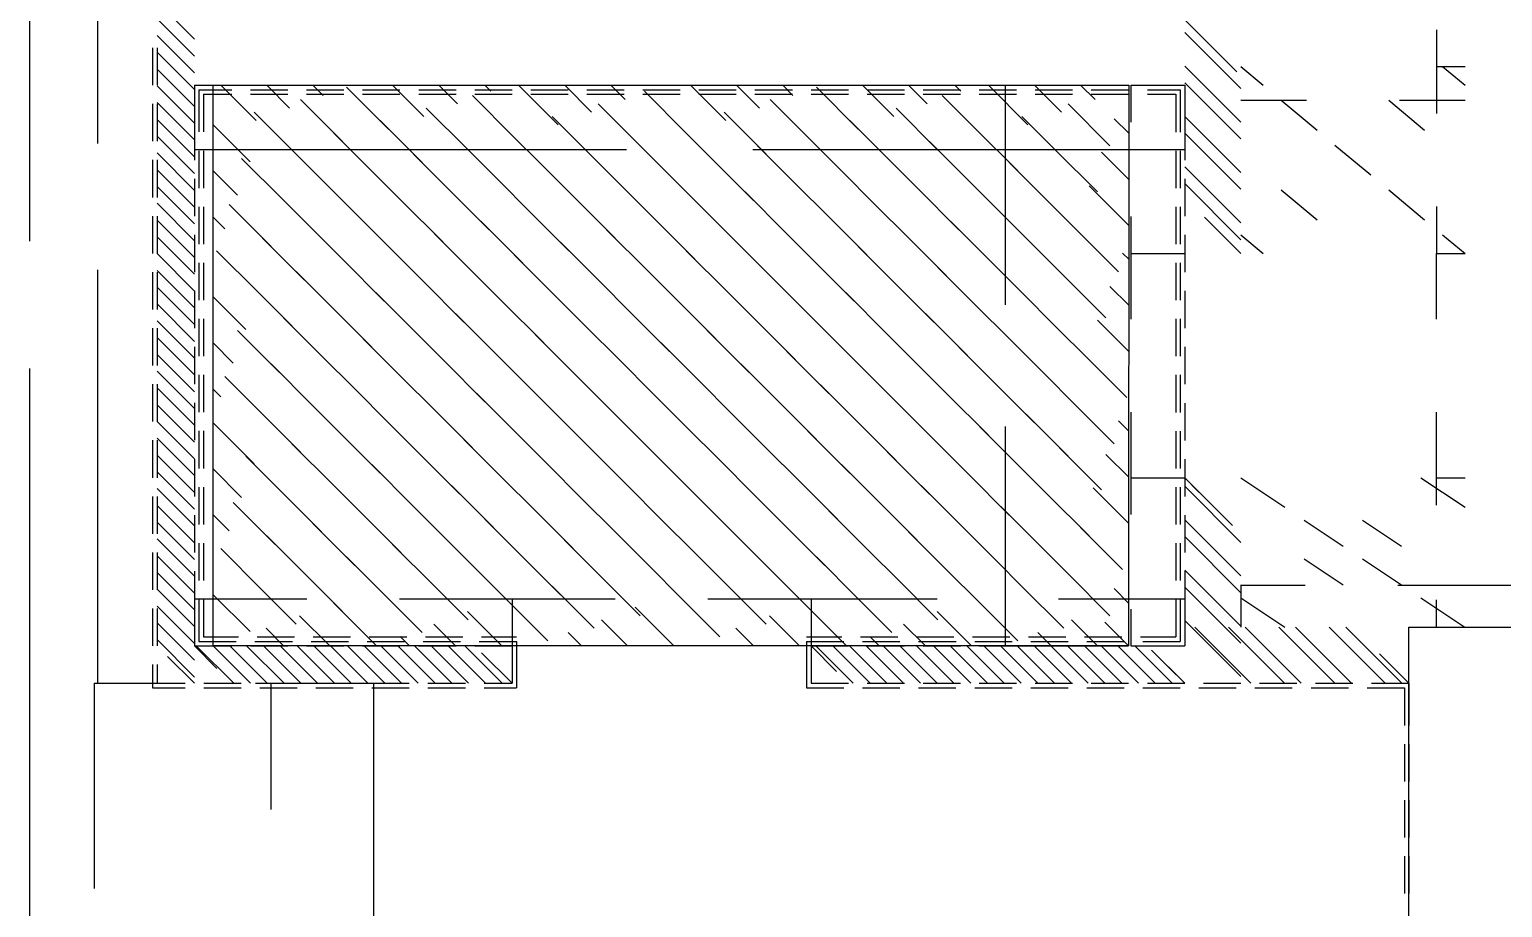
# Model space of a CAD drawing. Header units: metres. Extents: x -20.8 to 16.7, y -14.9 to 14.7.
# Drawn here: x -14.804 to -10.861, y -9.082 to -6.732 of the extents above; entities that cross this region are included whole.
import ezdxf

# ---------------------------------------------------------------- set-up
doc = ezdxf.new("R2010")
doc.units = ezdxf.units.M
doc.layers.add('CAD_PLAN_WALLS', color=8, linetype='Continuous')

msp = doc.modelspace()

# ---------------------------------------------------------------- linework, layer by layer
at = {"layer": 'CAD_PLAN_WALLS'}
for p, q in [((-14.804, -5.0309), (-14.8041, -7.2982)), ((-14.6223, -5.9311), (-14.6224, -7.0376)), ((-14.4626, -6.6583), (-14.3626, -6.7584)), ((-14.4626, -6.7032), (-14.3626, -6.8033)), ((-11.712, -6.7064), (-11.5728, -6.8455)), ((-11.712, -6.7064), (-11.6627, -6.7557)), ((-11.712, -6.7404), (-11.562, -6.8905)), ((-11.0383, -6.7328), (-11.0383, -6.8315)), ((-11.0383, -6.7328), (-11.0383, -6.8315)), ((-14.4746, -6.7814), (-14.4746, -6.8814)), ((-14.4626, -6.7482), (-14.3626, -6.8482)), ((-14.4626, -6.7814), (-14.4626, -6.8814)), ((-14.4626, -6.7931), (-14.3626, -6.8931)), ((-14.4626, -6.838), (-14.3626, -6.938)), ((-11.712, -6.8302), (-11.562, -6.9803)), ((-11.5619, -6.8314), (-11.502, -6.8814)), ((-11.5619, -6.8314), (-11.502, -6.8814)), ((-11.0383, -6.8314), (-10.9618, -6.8314)), ((-11.0383, -6.8314), (-10.9618, -6.8314)), ((-11.0383, -6.8314), (-11.0383, -6.9573)), ((-11.0383, -6.8314), (-10.9618, -6.8314)), ((-11.0383, -6.8314), (-10.9618, -6.8314)), ((-11.0383, -6.8314), (-11.0383, -6.9573)), ((-11.0218, -6.8314), (-10.9618, -6.8814)), ((-11.0218, -6.8314), (-10.9618, -6.8814)), ((-14.4626, -6.8829), (-14.3626, -6.9829)), ((-14.3626, -6.8814), (-14.2625, -6.8814)), ((-14.3626, -6.8814), (-14.3626, -6.9314)), ((-14.3626, -6.8814), (-14.3626, -7.0535)), ((-14.3506, -6.8934), (-14.3506, -7.0064)), ((-14.3506, -6.8934), (-14.2625, -6.8934)), ((-14.3506, -6.8934), (-14.3506, -7.0064)), ((-14.3506, -6.8934), (-14.2625, -6.8934)), ((-14.3126, -6.8814), (-11.862, -6.8814)), ((-14.3126, -8.3817), (-14.3126, -6.8814)), ((-14.2923, -6.8814), (-14.1977, -6.976)), ((-14.2125, -6.8814), (-14.1125, -6.8814)), ((-14.2125, -6.8934), (-14.1125, -6.8934)), ((-14.2125, -6.8934), (-14.1125, -6.8934)), ((-14.1688, -6.8814), (-14.1078, -6.9423)), ((-14.0625, -6.8814), (-13.9625, -6.8814)), ((-14.0625, -6.8934), (-13.9625, -6.8934)), ((-14.0625, -6.8934), (-13.9625, -6.8934)), ((-14.0453, -6.8814), (-14.018, -6.9087)), ((-13.9555, -6.8862), (-13.8432, -6.9985)), ((-13.9125, -6.8814), (-13.8124, -6.8814)), ((-13.9125, -6.8934), (-13.8124, -6.8934)), ((-13.9125, -6.8934), (-13.8124, -6.8934)), ((-13.832, -6.8814), (-13.7486, -6.9648)), ((-13.7624, -6.8814), (-13.6624, -6.8814)), ((-13.7624, -6.8934), (-13.6624, -6.8934)), ((-13.7624, -6.8934), (-13.6624, -6.8934)), ((-13.7085, -6.8814), (-13.6587, -6.9311)), ((-13.6124, -6.8814), (-13.5124, -6.8814)), ((-13.6124, -6.8934), (-13.5124, -6.8934)), ((-13.6124, -6.8934), (-13.5124, -6.8934)), ((-13.585, -6.8814), (-13.5689, -6.8974)), ((-13.4951, -6.8814), (-13.3893, -6.9873)), ((-13.4624, -6.8814), (-13.3623, -6.8814)), ((-13.4624, -6.8934), (-13.3623, -6.8934)), ((-13.4624, -6.8934), (-13.3623, -6.8934)), ((-13.3716, -6.8814), (-13.2994, -6.9536)), ((-13.3123, -6.8814), (-13.2123, -6.8814)), ((-13.3123, -6.8934), (-13.2123, -6.8934)), ((-13.3123, -6.8934), (-13.2123, -6.8934)), ((-13.2481, -6.8814), (-13.2096, -6.9199)), ((-13.1623, -6.8814), (-13.0623, -6.8814)), ((-13.1623, -6.8934), (-13.0623, -6.8934)), ((-13.1623, -6.8934), (-13.0623, -6.8934)), ((-13.1583, -6.8974), (-13.046, -7.0097)), ((-13.0348, -6.8814), (-12.9402, -6.976)), ((-13.0123, -6.8814), (-12.9122, -6.8814)), ((-13.0123, -6.8934), (-12.9122, -6.8934)), ((-13.0123, -6.8934), (-12.9122, -6.8934)), ((-12.9113, -6.8814), (-12.8503, -6.9424)), ((-12.8622, -6.8814), (-12.7622, -6.8814)), ((-12.8622, -6.8934), (-12.7622, -6.8934)), ((-12.8622, -6.8934), (-12.7622, -6.8934)), ((-12.7878, -6.8814), (-12.7605, -6.9087)), ((-12.7122, -6.8814), (-12.6122, -6.8814)), ((-12.7122, -6.8934), (-12.6122, -6.8934)), ((-12.7122, -6.8934), (-12.6122, -6.8934)), ((-12.698, -6.8862), (-12.5857, -6.9985)), ((-12.5744, -6.8814), (-12.491, -6.9648)), ((-12.5622, -6.8814), (-12.4621, -6.8814)), ((-12.5622, -6.8934), (-12.4621, -6.8935)), ((-12.5622, -6.8934), (-12.4621, -6.8935)), ((-12.4509, -6.8814), (-12.4012, -6.9311)), ((-12.4121, -6.8814), (-12.3121, -6.8815)), ((-12.4121, -6.8935), (-12.3121, -6.8935)), ((-12.4121, -6.8935), (-12.3121, -6.8935)), ((-12.3274, -6.8814), (-12.3114, -6.8975)), ((-12.2621, -6.8815), (-12.1621, -6.8815)), ((-12.2621, -6.8935), (-12.1621, -6.8935)), ((-12.2621, -6.8935), (-12.1621, -6.8935)), ((-12.2376, -6.8814), (-12.1318, -6.9873)), ((-12.1927, -6.8814), (-11.862, -6.8814)), ((-12.1926, -6.8814), (-12.1927, -7.469)), ((-12.1141, -6.8814), (-12.0419, -6.9536)), ((-12.1121, -6.8815), (-12.0121, -6.8815)), ((-12.1121, -6.8935), (-12.0121, -6.8935)), ((-12.1121, -6.8935), (-12.0121, -6.8935)), ((-11.9906, -6.8814), (-11.9521, -6.9199)), ((-11.962, -6.8815), (-11.862, -6.8815)), ((-11.962, -6.8935), (-11.862, -6.8935)), ((-11.962, -6.8935), (-11.862, -6.8935)), ((-11.862, -6.8814), (-11.8621, -8.3818)), ((-11.8564, -6.8814), (-11.712, -6.8814)), ((-11.8564, -6.8814), (-11.8564, -6.9801)), ((-11.812, -6.8815), (-11.712, -6.8815)), ((-11.812, -6.8935), (-11.724, -6.8935)), ((-11.812, -6.8935), (-11.724, -6.8935)), ((-11.724, -6.8935), (-11.724, -7.0065)), ((-11.724, -6.8935), (-11.724, -7.0065)), ((-11.712, -6.8752), (-11.562, -7.0252)), ((-11.712, -6.8815), (-11.712, -6.9315)), ((-11.712, -6.8994), (-11.712, -7.0535)), ((-14.4746, -6.9314), (-14.4746, -7.0314)), ((-14.4626, -6.9278), (-14.3626, -7.0278)), ((-14.4626, -6.9314), (-14.4626, -7.0314)), ((-14.3386, -6.9054), (-14.2625, -6.9054)), ((-14.3386, -6.9054), (-14.3386, -7.0064)), ((-14.2125, -6.9054), (-14.1125, -6.9054)), ((-14.079, -6.9199), (-13.9667, -7.0322)), ((-14.0625, -6.9054), (-13.9625, -6.9054)), ((-13.9125, -6.9054), (-13.8124, -6.9054)), ((-13.7624, -6.9054), (-13.6624, -6.9054)), ((-13.6186, -6.9087), (-13.5064, -7.0209)), ((-13.6124, -6.9054), (-13.5124, -6.9054)), ((-13.4624, -6.9054), (-13.3623, -6.9054)), ((-13.3123, -6.9054), (-13.2123, -6.9054)), ((-13.2818, -6.9311), (-13.1695, -7.0434)), ((-13.1623, -6.9054), (-13.0623, -6.9054)), ((-13.0123, -6.9054), (-12.9122, -6.9054)), ((-12.8622, -6.9054), (-12.7622, -6.9054)), ((-12.8215, -6.9199), (-12.7092, -7.0322)), ((-12.7122, -6.9054), (-12.6122, -6.9055)), ((-12.5622, -6.9055), (-12.4621, -6.9055)), ((-12.4121, -6.9055), (-12.3121, -6.9055)), ((-12.3611, -6.9087), (-12.2488, -7.021)), ((-12.2621, -6.9055), (-12.1621, -6.9055)), ((-12.1121, -6.9055), (-12.0121, -6.9055)), ((-12.0243, -6.9312), (-11.912, -7.0434)), ((-11.962, -6.9055), (-11.862, -6.9055)), ((-11.812, -6.9055), (-11.736, -6.9055)), ((-11.736, -6.9055), (-11.736, -7.0065)), ((-11.562, -6.9209), (-11.3864, -6.9209)), ((-11.454, -6.9214), (-11.3579, -7.0014)), ((-11.454, -6.9214), (-11.3579, -7.0014)), ((-11.1658, -6.9214), (-11.0698, -7.0015)), ((-11.1658, -6.9214), (-11.0698, -7.0015)), ((-11.1374, -6.9209), (-10.9618, -6.9209)), ((-14.4626, -6.9727), (-14.3626, -7.0727)), ((-14.2025, -6.9536), (-14.0902, -7.0658)), ((-13.8656, -6.976), (-13.7534, -7.0883)), ((-13.7421, -6.9423), (-13.6299, -7.0546)), ((-13.4053, -6.9648), (-13.293, -7.0771)), ((-12.945, -6.9536), (-12.8327, -7.0659)), ((-12.6081, -6.9761), (-12.4959, -7.0883)), ((-12.4846, -6.9424), (-12.3724, -7.0547)), ((-12.1478, -6.9648), (-12.0355, -7.0771)), ((-11.9008, -6.971), (-11.862, -7.0098)), ((-11.712, -6.965), (-11.562, -7.115)), ((-14.4626, -7.0176), (-14.3626, -7.1176)), ((-14.3626, -6.9814), (-14.3626, -7.0815)), ((-14.3126, -6.9872), (-14.2137, -7.0861)), ((-13.9892, -7.0097), (-13.8769, -7.122)), ((-13.5288, -6.9985), (-13.4165, -7.1108)), ((-13.0685, -6.9873), (-12.9562, -7.0996)), ((-12.7316, -7.0097), (-12.6194, -7.122)), ((-12.2713, -6.9985), (-12.159, -7.1108)), ((-11.712, -6.9815), (-11.712, -7.0815)), ((-11.712, -7.0099), (-11.562, -7.1599)), ((-14.3626, -7.0534), (-13.2061, -7.0534)), ((-14.3506, -7.0565), (-14.3506, -7.1565)), ((-14.3506, -7.0565), (-14.3506, -7.1565)), ((-14.3386, -7.0565), (-14.3386, -7.1565)), ((-14.1127, -7.0434), (-14.0004, -7.1557)), ((-13.6523, -7.0322), (-13.54, -7.1444)), ((-13.3155, -7.0546), (-13.2032, -7.1669)), ((-13.192, -7.021), (-13.0797, -7.1332)), ((-12.8684, -7.0534), (-11.7119, -7.0535)), ((-12.8551, -7.0434), (-12.7429, -7.1557)), ((-12.3948, -7.0322), (-12.2825, -7.1445)), ((-12.058, -7.0547), (-11.9457, -7.1669)), ((-11.736, -7.0565), (-11.736, -7.1565)), ((-11.724, -7.0565), (-11.724, -7.1565)), ((-11.724, -7.0565), (-11.724, -7.1565)), ((-11.3099, -7.0415), (-11.2139, -7.1215)), ((-11.3099, -7.0415), (-11.2139, -7.1215)), ((-11.3099, -7.0415), (-11.2139, -7.1215)), ((-11.3099, -7.0415), (-11.2139, -7.1215)), ((-14.4746, -7.0814), (-14.4746, -7.1815)), ((-14.4626, -7.0625), (-14.3626, -7.1626)), ((-14.4626, -7.0814), (-14.4626, -7.1815)), ((-14.2362, -7.0771), (-14.1239, -7.1893)), ((-13.7758, -7.0658), (-13.6636, -7.1781)), ((-13.439, -7.0883), (-13.3267, -7.2006)), ((-12.9787, -7.0771), (-12.8664, -7.1894)), ((-12.5183, -7.0659), (-12.406, -7.1782)), ((-12.1815, -7.0883), (-12.0692, -7.2006)), ((-11.9345, -7.0608), (-11.862, -7.1333)), ((-14.4626, -7.1074), (-14.3626, -7.2075)), ((-14.3626, -7.1315), (-14.3626, -7.2315)), ((-14.3126, -7.1107), (-14.2474, -7.1759)), ((-14.0228, -7.1332), (-13.9106, -7.2455)), ((-13.8993, -7.0995), (-13.7871, -7.2118)), ((-13.5625, -7.122), (-13.4502, -7.2343)), ((-13.1022, -7.1108), (-12.9899, -7.2231)), ((-12.7653, -7.1332), (-12.6531, -7.2455)), ((-12.6418, -7.0996), (-12.5295, -7.2118)), ((-12.305, -7.122), (-12.1927, -7.2343)), ((-11.712, -7.0997), (-11.562, -7.2497)), ((-11.712, -7.1315), (-11.712, -7.2315)), ((-14.4626, -7.1524), (-14.3626, -7.2524)), ((-14.1463, -7.1669), (-14.0341, -7.2792)), ((-13.686, -7.1557), (-13.5737, -7.268)), ((-13.2257, -7.1445), (-13.1134, -7.2567)), ((-12.8888, -7.1669), (-12.7766, -7.2792)), ((-12.4285, -7.1557), (-12.3162, -7.268)), ((-11.9682, -7.1506), (-11.862, -7.2568)), ((-11.712, -7.1446), (-11.562, -7.2947)), ((-11.454, -7.1615), (-11.3579, -7.2416)), ((-11.454, -7.1615), (-11.3579, -7.2416)), ((-11.1658, -7.1615), (-11.0698, -7.2416)), ((-11.1658, -7.1615), (-11.0698, -7.2416)), ((-14.4626, -7.1973), (-14.3626, -7.2973)), ((-14.3506, -7.2065), (-14.3506, -7.3065)), ((-14.3506, -7.2065), (-14.3506, -7.3065)), ((-14.3386, -7.2065), (-14.3386, -7.3065)), ((-14.2699, -7.2006), (-14.1576, -7.3129)), ((-13.8095, -7.1894), (-13.6972, -7.3016)), ((-13.4727, -7.2118), (-13.3604, -7.3241)), ((-13.3492, -7.1781), (-13.2369, -7.2904)), ((-13.0123, -7.2006), (-12.9001, -7.3129)), ((-12.552, -7.1894), (-12.4397, -7.3017)), ((-12.2152, -7.2118), (-12.1029, -7.3241)), ((-12.0917, -7.1782), (-11.9794, -7.2904)), ((-11.736, -7.2065), (-11.736, -7.3066)), ((-11.724, -7.2065), (-11.724, -7.3066)), ((-11.724, -7.2065), (-11.724, -7.3066)), ((-11.0383, -7.2057), (-11.0383, -7.3316)), ((-11.0383, -7.2057), (-11.0383, -7.3316)), ((-14.4746, -7.2315), (-14.4746, -7.3315)), ((-14.4626, -7.2315), (-14.4626, -7.3315)), ((-14.4626, -7.2422), (-14.3626, -7.3422)), ((-14.3126, -7.2343), (-14.2811, -7.2657)), ((-13.933, -7.223), (-13.8207, -7.3353)), ((-13.5962, -7.2455), (-13.4839, -7.3578)), ((-13.1358, -7.2343), (-13.0236, -7.3466)), ((-12.6755, -7.2231), (-12.5632, -7.3353)), ((-12.3387, -7.2455), (-12.2264, -7.3578)), ((-11.8564, -7.2329), (-11.8564, -7.3316)), ((-11.6591, -7.2344), (-11.562, -7.3315)), ((-14.4626, -7.2871), (-14.3626, -7.3871)), ((-14.3626, -7.2815), (-14.3626, -7.3815)), ((-14.18, -7.2904), (-14.0678, -7.4027)), ((-14.0565, -7.2567), (-13.9443, -7.369)), ((-13.7197, -7.2792), (-13.6074, -7.3915)), ((-13.2594, -7.268), (-13.1471, -7.3802)), ((-12.9225, -7.2904), (-12.8102, -7.4027)), ((-12.799, -7.2567), (-12.6867, -7.369)), ((-12.4622, -7.2792), (-12.3499, -7.3915)), ((-12.0018, -7.268), (-11.8896, -7.3803)), ((-11.712, -7.2816), (-11.712, -7.3816)), ((-11.6141, -7.2794), (-11.562, -7.3315)), ((-11.562, -7.2816), (-11.502, -7.3315)), ((-11.562, -7.2816), (-11.502, -7.3315)), ((-11.0218, -7.2816), (-10.9618, -7.3316)), ((-11.0218, -7.2816), (-10.9618, -7.3316)), ((-14.4626, -7.332), (-14.3626, -7.432)), ((-14.3035, -7.3241), (-14.1913, -7.4364)), ((-13.8432, -7.3129), (-13.7309, -7.4251)), ((-13.3829, -7.3016), (-13.2706, -7.4139)), ((-13.046, -7.3241), (-12.9338, -7.4364)), ((-12.5857, -7.3129), (-12.4734, -7.4252)), ((-12.1253, -7.3017), (-12.0131, -7.414)), ((-11.8783, -7.3303), (-11.862, -7.3466)), ((-11.8565, -7.3315), (-11.712, -7.3315)), ((-11.8565, -7.3315), (-11.712, -7.3315)), ((-11.8564, -7.3315), (-11.8564, -7.5071)), ((-11.0388, -7.3315), (-11.0388, -7.5071)), ((-11.0388, -7.3315), (-11.0388, -7.5071)), ((-11.0384, -7.3316), (-10.9618, -7.3316)), ((-11.0384, -7.3316), (-10.9618, -7.3316)), ((-14.3506, -7.3565), (-14.3506, -7.4565)), ((-14.3506, -7.3565), (-14.3506, -7.4565)), ((-14.3386, -7.3565), (-14.3386, -7.4565)), ((-13.9667, -7.3465), (-13.8544, -7.4588)), ((-13.6299, -7.369), (-13.5176, -7.4813)), ((-13.5064, -7.3353), (-13.3941, -7.4476)), ((-13.1695, -7.3578), (-13.0573, -7.4701)), ((-12.7092, -7.3466), (-12.5969, -7.4589)), ((-12.3724, -7.369), (-12.2601, -7.4813)), ((-12.2489, -7.3354), (-12.1366, -7.4476)), ((-11.736, -7.3566), (-11.736, -7.4566)), ((-11.724, -7.3566), (-11.724, -7.4566)), ((-11.724, -7.3566), (-11.724, -7.4566)), ((-14.6224, -7.3753), (-14.6224, -8.4818)), ((-14.4746, -7.3815), (-14.4746, -7.4815)), ((-14.4626, -7.3769), (-14.3626, -7.4769)), ((-14.4626, -7.3815), (-14.4626, -7.4815)), ((-14.0902, -7.3802), (-13.9779, -7.4925)), ((-13.7534, -7.4027), (-13.6411, -7.515)), ((-13.293, -7.3915), (-13.1808, -7.5037)), ((-12.8327, -7.3803), (-12.7204, -7.4925)), ((-12.4959, -7.4027), (-12.3836, -7.515)), ((-12.0355, -7.3915), (-11.9233, -7.5038)), ((-14.4626, -7.4218), (-14.3626, -7.5218)), ((-14.3626, -7.4315), (-14.3626, -7.5316)), ((-14.3126, -7.4476), (-14.2249, -7.5352)), ((-14.2137, -7.4139), (-14.1014, -7.5262)), ((-13.8769, -7.4364), (-13.7646, -7.5486)), ((-13.4165, -7.4251), (-13.3043, -7.5374)), ((-13.0797, -7.4476), (-12.9674, -7.5599)), ((-12.9562, -7.4139), (-12.8439, -7.5262)), ((-12.6194, -7.4364), (-12.5071, -7.5487)), ((-12.159, -7.4252), (-12.0468, -7.5375)), ((-11.912, -7.4201), (-11.862, -7.4701)), ((-11.712, -7.4316), (-11.712, -7.5316)), ((-14.4626, -7.4667), (-14.3626, -7.5668)), ((-14.0004, -7.47), (-13.8881, -7.5823)), ((-13.5401, -7.4588), (-13.4278, -7.5711)), ((-13.2032, -7.4813), (-13.0909, -7.5936)), ((-12.7429, -7.4701), (-12.6306, -7.5824)), ((-12.2825, -7.4589), (-12.1703, -7.5711)), ((-14.4626, -7.5116), (-14.3626, -7.6117)), ((-14.3506, -7.5066), (-14.3506, -7.6066)), ((-14.3506, -7.5066), (-14.3506, -7.6066)), ((-14.3386, -7.5066), (-14.3386, -7.6066)), ((-14.1239, -7.5037), (-14.0116, -7.616)), ((-13.7871, -7.5262), (-13.6748, -7.6385)), ((-13.6636, -7.4925), (-13.5513, -7.6048)), ((-13.3267, -7.515), (-13.2145, -7.6273)), ((-12.8664, -7.5038), (-12.7541, -7.616)), ((-12.5296, -7.5262), (-12.4173, -7.6385)), ((-12.406, -7.4925), (-12.2938, -7.6048)), ((-12.0692, -7.515), (-11.9569, -7.6273)), ((-11.9457, -7.5099), (-11.862, -7.5936)), ((-11.736, -7.5066), (-11.736, -7.6066)), ((-11.724, -7.5066), (-11.724, -7.6066)), ((-11.724, -7.5066), (-11.724, -7.6066)), ((-14.4746, -7.5315), (-14.4746, -7.6316)), ((-14.4626, -7.5315), (-14.4626, -7.6316)), ((-14.4626, -7.5566), (-14.3626, -7.6566)), ((-14.2474, -7.5374), (-14.1351, -7.6497)), ((-13.9106, -7.5599), (-13.7983, -7.6721)), ((-13.4502, -7.5487), (-13.338, -7.6609)), ((-12.9899, -7.5374), (-12.8776, -7.6497)), ((-12.6531, -7.5599), (-12.5408, -7.6722)), ((-12.1927, -7.5487), (-12.0804, -7.661)), ((-14.4626, -7.6015), (-14.3626, -7.7015)), ((-14.3626, -7.5816), (-14.3626, -7.6816)), ((-14.3126, -7.5711), (-14.2586, -7.625)), ((-14.0341, -7.5935), (-13.9218, -7.7058)), ((-13.5737, -7.5823), (-13.4615, -7.6946)), ((-13.2369, -7.6048), (-13.1246, -7.7171)), ((-13.1134, -7.5711), (-13.0011, -7.6834)), ((-12.7766, -7.5936), (-12.6643, -7.7059)), ((-12.3162, -7.5824), (-12.204, -7.6946)), ((-11.9794, -7.6048), (-11.8671, -7.7171)), ((-11.712, -7.5816), (-11.712, -7.6816)), ((-14.8041, -7.6398), (-14.8041, -9.9071)), ((-14.4626, -7.6464), (-14.3626, -7.7464)), ((-14.1576, -7.6272), (-14.0453, -7.7395)), ((-13.6972, -7.616), (-13.585, -7.7283)), ((-13.3604, -7.6385), (-13.2481, -7.7508)), ((-12.9001, -7.6273), (-12.7878, -7.7395)), ((-12.4397, -7.616), (-12.3275, -7.7283)), ((-12.1029, -7.6385), (-11.9906, -7.7508)), ((-14.4746, -7.6816), (-14.4746, -7.7816)), ((-14.4626, -7.6816), (-14.4626, -7.7816)), ((-14.3506, -7.6566), (-14.3506, -7.7566)), ((-14.3506, -7.6566), (-14.3506, -7.7566)), ((-14.3386, -7.6566), (-14.3386, -7.7566)), ((-14.2811, -7.6609), (-14.1688, -7.7732)), ((-13.9443, -7.6834), (-13.832, -7.7957)), ((-13.8208, -7.6497), (-13.7085, -7.762)), ((-13.4839, -7.6722), (-13.3716, -7.7844)), ((-13.0236, -7.6609), (-12.9113, -7.7732)), ((-12.6867, -7.6834), (-12.5745, -7.7957)), ((-12.5632, -7.6497), (-12.451, -7.762)), ((-12.2264, -7.6722), (-12.1141, -7.7845)), ((-11.736, -7.6566), (-11.736, -7.7567)), ((-11.724, -7.6566), (-11.724, -7.7567)), ((-11.724, -7.6566), (-11.724, -7.7567)), ((-14.4626, -7.6913), (-14.3626, -7.7913)), ((-14.3126, -7.6946), (-14.2923, -7.7148)), ((-14.0678, -7.7171), (-13.9555, -7.8293)), ((-13.6074, -7.7058), (-13.4951, -7.8181)), ((-13.1471, -7.6946), (-13.0348, -7.8069)), ((-12.8103, -7.7171), (-12.698, -7.8294)), ((-12.3499, -7.7059), (-12.2376, -7.8181)), ((-14.4626, -7.7362), (-14.3626, -7.8362)), ((-14.3626, -7.7316), (-14.3626, -7.8316)), ((-14.1913, -7.7507), (-14.079, -7.863)), ((-13.7309, -7.7395), (-13.6187, -7.8518)), ((-13.3941, -7.762), (-13.2818, -7.8743)), ((-13.2706, -7.7283), (-13.1583, -7.8406)), ((-12.9338, -7.7508), (-12.8215, -7.863)), ((-12.4734, -7.7395), (-12.3611, -7.8518)), ((-12.1366, -7.762), (-12.0243, -7.8743)), ((-12.0131, -7.7283), (-11.9008, -7.8406)), ((-11.8564, -7.7561), (-11.8564, -7.9317)), ((-11.712, -7.7317), (-11.712, -7.8317)), ((-11.0388, -7.7561), (-11.0388, -7.9317)), ((-11.0388, -7.7561), (-11.0388, -7.9317)), ((-14.4626, -7.7811), (-14.3626, -7.8811)), ((-14.3506, -7.8066), (-14.3506, -7.9066)), ((-14.3506, -7.8066), (-14.3506, -7.9066)), ((-14.3386, -7.8066), (-14.3386, -7.9066)), ((-14.3126, -7.7844), (-14.2025, -7.8945)), ((-13.8544, -7.7732), (-13.7422, -7.8855)), ((-13.5176, -7.7957), (-13.4053, -7.9079)), ((-13.0573, -7.7844), (-12.945, -7.8967)), ((-12.5969, -7.7732), (-12.4846, -7.8855)), ((-12.2601, -7.7957), (-12.1478, -7.908)), ((-12.1927, -7.7942), (-12.1927, -8.3818)), ((-11.8896, -7.7794), (-11.862, -7.8069)), ((-11.736, -7.8067), (-11.736, -7.9067)), ((-11.724, -7.8067), (-11.724, -7.9067)), ((-11.724, -7.8067), (-11.724, -7.9067)), ((-14.4746, -7.8316), (-14.4746, -7.9316)), ((-14.4626, -7.826), (-14.3626, -7.926)), ((-14.4626, -7.8316), (-14.4626, -7.9316)), ((-14.1015, -7.8406), (-13.9892, -7.9528)), ((-13.9779, -7.8069), (-13.8657, -7.9192)), ((-13.6411, -7.8293), (-13.5288, -7.9416)), ((-13.1808, -7.8181), (-13.0685, -7.9304)), ((-12.8439, -7.8406), (-12.7317, -7.9529)), ((-12.7204, -7.8069), (-12.6082, -7.9192)), ((-12.3836, -7.8294), (-12.2713, -7.9417)), ((-14.4626, -7.8709), (-14.3626, -7.971)), ((-14.3626, -7.8816), (-14.3626, -7.9817)), ((-14.225, -7.8742), (-14.1127, -7.9865)), ((-13.7646, -7.863), (-13.6523, -7.9753)), ((-13.4278, -7.8855), (-13.3155, -7.9978)), ((-13.3043, -7.8518), (-13.192, -7.9641)), ((-12.9674, -7.8743), (-12.8552, -7.9866)), ((-12.5071, -7.8631), (-12.3948, -7.9753)), ((-12.1703, -7.8855), (-12.058, -7.9978)), ((-12.0468, -7.8518), (-11.9345, -7.9641)), ((-11.9233, -7.8692), (-11.862, -7.9304)), ((-11.712, -7.8817), (-11.712, -7.9817)), ((-14.4626, -7.9158), (-14.3626, -8.0159)), ((-14.3126, -7.9079), (-14.2362, -7.9843)), ((-13.8881, -7.8967), (-13.7758, -8.009)), ((-13.5513, -7.9192), (-13.439, -8.0314)), ((-13.091, -7.908), (-12.9787, -8.0202)), ((-12.6306, -7.8967), (-12.5183, -8.009)), ((-12.2938, -7.9192), (-12.1815, -8.0315)), ((-14.4626, -7.9608), (-14.3626, -8.0608)), ((-14.3506, -7.9567), (-14.3506, -8.0567)), ((-14.3506, -7.9567), (-14.3506, -8.0567)), ((-14.3386, -7.9567), (-14.3386, -8.0567)), ((-14.1351, -7.9641), (-14.0229, -8.0763)), ((-14.0116, -7.9304), (-13.8994, -8.0427)), ((-13.6748, -7.9528), (-13.5625, -8.0651)), ((-13.2145, -7.9416), (-13.1022, -8.0539)), ((-12.8776, -7.9641), (-12.7653, -8.0764)), ((-12.7541, -7.9304), (-12.6418, -8.0427)), ((-12.4173, -7.9529), (-12.305, -8.0652)), ((-11.9569, -7.959), (-11.862, -8.0539)), ((-11.8565, -7.9317), (-11.712, -7.9317)), ((-11.8565, -7.9317), (-11.712, -7.9317)), ((-11.8564, -7.9316), (-11.8564, -8.0303)), ((-11.736, -7.9567), (-11.736, -8.0567)), ((-11.724, -7.9567), (-11.724, -8.0567)), ((-11.724, -7.9567), (-11.724, -8.0567)), ((-11.712, -7.9317), (-11.584, -8.0597)), ((-11.712, -7.9317), (-11.6738, -7.9699)), ((-11.712, -7.9546), (-11.562, -8.1046)), ((-11.562, -7.9317), (-11.444, -8.0103)), ((-11.562, -7.9317), (-11.444, -8.0103)), ((-11.0799, -7.9317), (-10.9618, -8.0104)), ((-11.0799, -7.9317), (-10.9618, -8.0104)), ((-11.0388, -7.9316), (-11.0388, -8.0053)), ((-11.0388, -7.9316), (-11.0388, -8.0053)), ((-11.0388, -7.9317), (-10.9618, -7.9317)), ((-11.0388, -7.9317), (-10.9618, -7.9317)), ((-11.0388, -7.9317), (-10.9618, -7.9317)), ((-11.0388, -7.9317), (-10.9618, -7.9317)), ((-14.4746, -7.9816), (-14.4746, -8.0817)), ((-14.4626, -7.9816), (-14.4626, -8.0817)), ((-14.2586, -7.9977), (-14.1464, -8.11)), ((-13.7983, -7.9865), (-13.686, -8.0988)), ((-13.338, -7.9753), (-13.2257, -8.0876)), ((-13.0011, -7.9978), (-12.8889, -8.1101)), ((-12.5408, -7.9866), (-12.4285, -8.0988)), ((-12.0805, -7.9753), (-11.9682, -8.0876)), ((-14.4626, -8.0057), (-14.3626, -8.1057)), ((-14.3626, -8.0317), (-14.3626, -8.1317)), ((-14.3126, -8.0314), (-14.2699, -8.0741)), ((-13.9218, -8.0202), (-13.8095, -8.1325)), ((-13.585, -8.0427), (-13.4727, -8.155)), ((-13.4615, -8.009), (-13.3492, -8.1213)), ((-13.1246, -8.0315), (-13.0124, -8.1437)), ((-12.6643, -8.0202), (-12.552, -8.1325)), ((-12.3275, -8.0427), (-12.2152, -8.155)), ((-12.204, -8.009), (-12.0917, -8.1213)), ((-11.712, -8.0317), (-11.712, -8.1317)), ((-14.4626, -8.0506), (-14.3626, -8.1506)), ((-14.0453, -8.0539), (-13.933, -8.1662)), ((-13.7085, -8.0764), (-13.5962, -8.1886)), ((-13.2481, -8.0651), (-13.1359, -8.1774)), ((-12.7878, -8.0539), (-12.6755, -8.1662)), ((-12.451, -8.0764), (-12.3387, -8.1887)), ((-11.9906, -8.0652), (-11.8784, -8.1774)), ((-11.712, -8.0444), (-11.562, -8.1945)), ((-11.392, -8.045), (-11.2879, -8.1144)), ((-11.392, -8.045), (-11.2879, -8.1144)), ((-11.2359, -8.045), (-11.1319, -8.1144)), ((-11.2359, -8.045), (-11.1319, -8.1144)), ((-14.4626, -8.0955), (-14.3626, -8.1955)), ((-14.3506, -8.1067), (-14.3506, -8.2067)), ((-14.3506, -8.1067), (-14.3506, -8.2067)), ((-14.3386, -8.1067), (-14.3386, -8.2067)), ((-14.2923, -8.1212), (-14.1801, -8.2335)), ((-14.1688, -8.0876), (-14.0565, -8.1998)), ((-13.832, -8.11), (-13.7197, -8.2223)), ((-13.3717, -8.0988), (-13.2594, -8.2111)), ((-13.0348, -8.1213), (-12.9225, -8.2336)), ((-12.9113, -8.0876), (-12.799, -8.1999)), ((-12.5745, -8.1101), (-12.4622, -8.2223)), ((-12.1141, -8.0988), (-12.0019, -8.2111)), ((-11.736, -8.1067), (-11.736, -8.2068)), ((-11.724, -8.1067), (-11.724, -8.2068)), ((-11.724, -8.1067), (-11.724, -8.2068)), ((-11.712, -8.0893), (-11.562, -8.2394)), ((-14.4746, -8.1317), (-14.4746, -8.2317)), ((-14.4626, -8.1317), (-14.4626, -8.2317)), ((-14.4626, -8.1404), (-14.3626, -8.2404)), ((-13.9555, -8.1437), (-13.8432, -8.256)), ((-13.4952, -8.1325), (-13.3829, -8.2448)), ((-13.1583, -8.155), (-13.046, -8.2672)), ((-12.698, -8.1437), (-12.5857, -8.256)), ((-12.2376, -8.1325), (-12.1254, -8.2448)), ((-11.392, -8.1491), (-11.2879, -8.2184)), ((-11.392, -8.1491), (-11.2879, -8.2184)), ((-11.2359, -8.149), (-11.1319, -8.2184)), ((-11.2359, -8.149), (-11.1319, -8.2184)), ((-14.4626, -8.1853), (-14.3626, -8.2853)), ((-14.3626, -8.1817), (-14.3626, -8.2817)), ((-14.079, -8.1774), (-13.9667, -8.2897)), ((-13.7422, -8.1999), (-13.6299, -8.3121)), ((-13.6187, -8.1662), (-13.5064, -8.2785)), ((-13.2818, -8.1886), (-13.1696, -8.3009)), ((-12.8215, -8.1774), (-12.7092, -8.2897)), ((-12.4847, -8.1999), (-12.3724, -8.3122)), ((-12.3612, -8.1662), (-12.2489, -8.2785)), ((-12.0243, -8.1887), (-11.912, -8.301)), ((-11.712, -8.1791), (-11.562, -8.3292)), ((-11.712, -8.1818), (-11.712, -8.2818)), ((-14.4626, -8.2302), (-14.3626, -8.3302)), ((-14.2025, -8.2111), (-14.0902, -8.3234)), ((-13.8657, -8.2335), (-13.7534, -8.3458)), ((-13.4053, -8.2223), (-13.2931, -8.3346)), ((-12.945, -8.2111), (-12.8327, -8.3234)), ((-12.6082, -8.2336), (-12.4959, -8.3458)), ((-12.1478, -8.2224), (-12.0355, -8.3346)), ((-11.9008, -8.2285), (-11.8621, -8.2673)), ((-11.712, -8.2241), (-11.562, -8.3741)), ((-11.562, -8.2187), (-11.562, -8.3318)), ((-11.562, -8.2187), (-11.562, -8.3318)), ((-11.562, -8.2188), (-11.3892, -8.2188)), ((-11.562, -8.2188), (-11.3892, -8.2188)), ((-11.1418, -8.2188), (-10.8118, -8.2188)), ((-11.1418, -8.2188), (-10.8118, -8.2188)), ((-14.4626, -8.2751), (-14.3626, -8.3752)), ((-14.3627, -8.2562), (-14.0617, -8.2562)), ((-14.3626, -8.2561), (-14.3626, -8.3817)), ((-14.3506, -8.2567), (-14.3506, -8.3698)), ((-14.3506, -8.2567), (-14.3506, -8.3698)), ((-14.3386, -8.2567), (-14.3386, -8.3578)), ((-14.3126, -8.2448), (-14.2137, -8.3436)), ((-13.9892, -8.2672), (-13.8769, -8.3795)), ((-13.8133, -8.2562), (-13.5124, -8.2562)), ((-13.5288, -8.256), (-13.4166, -8.3683)), ((-13.5125, -8.2562), (-13.2366, -8.2562)), ((-13.5124, -8.2562), (-13.5124, -8.3817)), ((-13.5124, -8.2562), (-13.5124, -8.3817)), ((-13.183, -8.2785), (-13.0797, -8.3817)), ((-13.0685, -8.2448), (-12.9562, -8.3571)), ((-12.9881, -8.2562), (-12.7122, -8.2562)), ((-12.7317, -8.2672), (-12.6194, -8.3795)), ((-12.7123, -8.2562), (-12.3747, -8.2562)), ((-12.7122, -8.2562), (-12.7122, -8.3817)), ((-12.7122, -8.2562), (-12.7122, -8.3817)), ((-12.2713, -8.256), (-12.1591, -8.3683)), ((-12.0495, -8.2562), (-11.712, -8.2562)), ((-11.736, -8.2568), (-11.736, -8.3578)), ((-11.724, -8.2568), (-11.724, -8.3698)), ((-11.724, -8.2568), (-11.724, -8.3698)), ((-11.712, -8.2562), (-11.712, -8.3818)), ((-11.562, -8.2531), (-11.444, -8.3318)), ((-11.562, -8.2531), (-11.444, -8.3318)), ((-11.0799, -8.2531), (-10.9619, -8.3317)), ((-11.0799, -8.2531), (-10.9619, -8.3317)), ((-11.0388, -8.2581), (-11.0388, -8.3318)), ((-11.0388, -8.2581), (-11.0388, -8.3318)), ((-14.4746, -8.2817), (-14.4746, -8.3817)), ((-14.4626, -8.2817), (-14.4626, -8.3817)), ((-14.0812, -8.3009), (-14.0004, -8.3817)), ((-13.6321, -8.2897), (-13.5401, -8.3817)), ((-13.2728, -8.3121), (-13.2032, -8.3817)), ((-12.8237, -8.3009), (-12.7429, -8.3817)), ((-12.3746, -8.2897), (-12.2826, -8.3818)), ((-12.0153, -8.3122), (-11.9457, -8.3818)), ((-11.9255, -8.3183), (-11.8621, -8.3818)), ((-11.8564, -8.2831), (-11.8564, -8.3818)), ((-11.712, -8.3139), (-11.562, -8.4639)), ((-14.4626, -8.32), (-14.3626, -8.4201)), ((-14.3626, -8.3317), (-14.3626, -8.3818)), ((-14.3386, -8.3578), (-14.2446, -8.3578)), ((-14.1946, -8.3578), (-14.0945, -8.3578)), ((-14.171, -8.3346), (-14.1239, -8.3817)), ((-14.0445, -8.3578), (-13.9445, -8.3578)), ((-13.8945, -8.3577), (-13.7945, -8.3578)), ((-13.8118, -8.357), (-13.7871, -8.3817)), ((-13.7445, -8.3577), (-13.6444, -8.3578)), ((-13.7219, -8.3234), (-13.6636, -8.3817)), ((-13.5944, -8.3577), (-13.5004, -8.3578)), ((-13.3626, -8.3458), (-13.3267, -8.3817)), ((-12.9135, -8.3346), (-12.8664, -8.3817)), ((-12.7242, -8.3578), (-12.6302, -8.3578)), ((-12.5802, -8.3578), (-12.4802, -8.3578)), ((-12.5542, -8.3571), (-12.5296, -8.3818)), ((-12.4644, -8.3234), (-12.4061, -8.3818)), ((-12.4302, -8.3578), (-12.3301, -8.3578)), ((-12.2801, -8.3578), (-12.1801, -8.3578)), ((-12.1301, -8.3578), (-12.0301, -8.3578)), ((-12.1051, -8.3459), (-12.0692, -8.3818)), ((-11.9801, -8.3578), (-11.88, -8.3578)), ((-11.83, -8.3578), (-11.736, -8.3578)), ((-11.712, -8.3318), (-11.712, -8.3818)), ((-11.685, -8.3318), (-11.535, -8.4818)), ((-11.5952, -8.3318), (-11.4451, -8.4818)), ((-11.5503, -8.3318), (-11.4002, -8.4818)), ((-11.4604, -8.3318), (-11.3104, -8.4818)), ((-11.4155, -8.3318), (-11.2655, -8.4818)), ((-11.3257, -8.3318), (-11.1757, -8.4818)), ((-11.2808, -8.3318), (-11.1308, -8.4818)), ((-11.112, -12.6578), (-11.1119, -8.3318)), ((-11.1119, -8.3318), (-10.8118, -8.3318)), ((-11.0389, -8.3317), (-10.9619, -8.3317)), ((-11.0389, -8.3317), (-10.9619, -8.3317)), ((-14.4626, -8.365), (-14.3626, -8.465)), ((-14.3626, -8.3817), (-14.3473, -8.397)), ((-14.3626, -8.3817), (-14.3024, -8.4419)), ((-14.3626, -8.3818), (-14.2626, -8.3818)), ((-14.3575, -8.3817), (-14.2575, -8.4817)), ((-14.3506, -8.3698), (-14.2506, -8.3698)), ((-14.3506, -8.3698), (-14.2506, -8.3698)), ((-14.3126, -8.3817), (-14.2126, -8.4817)), ((-11.8621, -8.3818), (-14.3126, -8.3817)), ((-14.2677, -8.3817), (-14.1677, -8.4817)), ((-14.2228, -8.3817), (-14.1228, -8.4817)), ((-14.2126, -8.3818), (-14.1125, -8.3818)), ((-14.2006, -8.3698), (-14.1005, -8.3698)), ((-14.2006, -8.3698), (-14.1005, -8.3698)), ((-14.1779, -8.3817), (-14.0778, -8.4817)), ((-14.1329, -8.3817), (-14.0329, -8.4817)), ((-14.088, -8.3817), (-13.988, -8.4817)), ((-14.0625, -8.3818), (-13.9625, -8.3818)), ((-14.0505, -8.3698), (-13.9505, -8.3698)), ((-14.0505, -8.3698), (-13.9505, -8.3698)), ((-14.0431, -8.3817), (-13.9431, -8.4817)), ((-13.9982, -8.3817), (-13.8982, -8.4817)), ((-13.9533, -8.3817), (-13.8533, -8.4817)), ((-13.9125, -8.3818), (-13.8125, -8.3818)), ((-13.9084, -8.3817), (-13.8084, -8.4817)), ((-13.9005, -8.3698), (-13.8005, -8.3698)), ((-13.9005, -8.3698), (-13.8005, -8.3698)), ((-13.8635, -8.3817), (-13.7635, -8.4817)), ((-13.8186, -8.3817), (-13.7186, -8.4817)), ((-13.7737, -8.3817), (-13.6736, -8.4817)), ((-13.7625, -8.3818), (-13.6624, -8.3818)), ((-13.7505, -8.3698), (-13.6504, -8.3698)), ((-13.7505, -8.3698), (-13.6504, -8.3698)), ((-13.7287, -8.3817), (-13.6287, -8.4817)), ((-13.6838, -8.3817), (-13.5838, -8.4817)), ((-13.6389, -8.3817), (-13.5389, -8.4817)), ((-13.6124, -8.3818), (-13.5124, -8.3818)), ((-13.6004, -8.3697), (-13.5004, -8.3698)), ((-13.6004, -8.3697), (-13.5004, -8.3698)), ((-13.5124, -8.3818), (-13.5124, -8.4818)), ((-13.5004, -8.3698), (-13.5004, -8.4938)), ((-12.7242, -8.3698), (-12.6242, -8.3698)), ((-12.7242, -8.3698), (-12.6242, -8.3698)), ((-12.7242, -8.3698), (-12.7242, -8.4938)), ((-12.7122, -8.3817), (-12.689, -8.405)), ((-12.7122, -8.3817), (-12.6441, -8.4499)), ((-12.7122, -8.3818), (-12.7122, -8.4818)), ((-12.7122, -8.3818), (-12.6122, -8.3818)), ((-12.6992, -8.3817), (-12.5992, -8.4818)), ((-12.6543, -8.3817), (-12.5543, -8.4818)), ((-12.6094, -8.3817), (-12.5093, -8.4818)), ((-12.5742, -8.3698), (-12.4742, -8.3698)), ((-12.5742, -8.3698), (-12.4742, -8.3698)), ((-12.5644, -8.3818), (-12.4644, -8.4818)), ((-12.5622, -8.3818), (-12.4622, -8.3818)), ((-12.5195, -8.3818), (-12.4195, -8.4818)), ((-12.4746, -8.3818), (-12.3746, -8.4818)), ((-12.4297, -8.3818), (-12.3297, -8.4818)), ((-12.4242, -8.3698), (-12.3241, -8.3698)), ((-12.4242, -8.3698), (-12.3242, -8.3698)), ((-12.4122, -8.3818), (-12.3122, -8.3818)), ((-12.3848, -8.3818), (-12.2848, -8.4818)), ((-12.3399, -8.3818), (-12.2399, -8.4818)), ((-12.295, -8.3818), (-12.195, -8.4818)), ((-12.2741, -8.3698), (-12.1741, -8.3698)), ((-12.2741, -8.3698), (-12.1741, -8.3698)), ((-12.2621, -8.3818), (-12.1621, -8.3818)), ((-12.2501, -8.3818), (-12.15, -8.4818)), ((-12.2052, -8.3818), (-12.1051, -8.4818)), ((-12.1927, -8.3818), (-11.8621, -8.3818)), ((-12.1602, -8.3818), (-12.0602, -8.4818)), ((-12.1241, -8.3698), (-12.0241, -8.3698)), ((-12.1241, -8.3698), (-12.0241, -8.3698)), ((-12.1153, -8.3818), (-12.0153, -8.4818)), ((-12.1121, -8.3818), (-12.0121, -8.3818)), ((-12.0704, -8.3818), (-11.9704, -8.4818)), ((-12.0255, -8.3818), (-11.9255, -8.4818)), ((-11.9806, -8.3818), (-11.8806, -8.4818)), ((-11.9741, -8.3698), (-11.874, -8.3698)), ((-11.9741, -8.3698), (-11.8741, -8.3698)), ((-11.9621, -8.3818), (-11.8621, -8.3818)), ((-11.9357, -8.3818), (-11.8357, -8.4818)), ((-11.8908, -8.3818), (-11.7908, -8.4818)), ((-11.8565, -8.3818), (-11.712, -8.3818)), ((-11.8459, -8.3818), (-11.7458, -8.4818)), ((-11.824, -8.3698), (-11.724, -8.3698)), ((-11.824, -8.3698), (-11.724, -8.3698)), ((-11.812, -8.3818), (-11.712, -8.3818)), ((-11.801, -8.3929), (-11.712, -8.4818)), ((-14.4746, -8.4317), (-14.4746, -8.4938)), ((-14.4626, -8.4317), (-14.4626, -8.4818)), ((-14.4345, -8.4099), (-14.3626, -8.4817)), ((-13.594, -8.4001), (-13.5124, -8.4817)), ((-11.191, -8.4027), (-11.1119, -8.4818)), ((-14.3896, -8.4548), (-14.3626, -8.4817)), ((-13.5491, -8.4451), (-13.5124, -8.4817)), ((-11.756, -8.4378), (-11.712, -8.4818)), ((-11.1461, -8.4476), (-11.1119, -8.4818)), ((-14.631, -8.4817), (-14.4626, -8.4817)), ((-14.631, -8.4817), (-14.631, -9.0312)), ((-14.6224, -8.4817), (-14.4626, -8.4817)), ((-14.4746, -8.4938), (-14.3876, -8.4938)), ((-14.4626, -8.4818), (-14.3876, -8.4818)), ((-14.3376, -8.4818), (-14.2376, -8.4818)), ((-14.3376, -8.4938), (-14.2376, -8.4938)), ((-14.1989, -8.4817), (-13.8829, -8.4817)), ((-14.1876, -8.4818), (-14.0875, -8.4818)), ((-14.1876, -8.4938), (-14.0875, -8.4938)), ((-14.1813, -8.4817), (-14.158, -8.4817)), ((-14.1581, -8.4817), (-14.1581, -8.8193)), ((-14.0375, -8.4818), (-13.9375, -8.4818)), ((-14.0375, -8.4938), (-13.9375, -8.4938)), ((-13.8875, -8.4818), (-13.7875, -8.4818)), ((-13.8875, -8.4938), (-13.7875, -8.4938)), ((-13.883, -8.4817), (-13.883, -10.3239)), ((-13.7375, -8.4818), (-13.6374, -8.4818)), ((-13.7375, -8.4938), (-13.6374, -8.4938)), ((-13.5874, -8.4818), (-13.5124, -8.4818)), ((-13.5874, -8.4938), (-13.5004, -8.4938)), ((-12.7242, -8.4938), (-12.6242, -8.4938)), ((-12.7122, -8.4818), (-12.6122, -8.4818)), ((-12.5742, -8.4938), (-12.4742, -8.4938)), ((-12.5622, -8.4818), (-12.4622, -8.4818)), ((-12.4242, -8.4938), (-12.3242, -8.4938)), ((-12.4122, -8.4818), (-12.3122, -8.4818)), ((-12.2741, -8.4938), (-12.1741, -8.4938)), ((-12.2621, -8.4818), (-12.1621, -8.4818)), ((-12.1241, -8.4938), (-12.0241, -8.4938)), ((-12.1121, -8.4818), (-12.0121, -8.4818)), ((-11.9741, -8.4938), (-11.8741, -8.4938)), ((-11.9621, -8.4818), (-11.8621, -8.4818)), ((-11.824, -8.4938), (-11.724, -8.4938)), ((-11.812, -8.4818), (-11.712, -8.4818)), ((-11.674, -8.4938), (-11.574, -8.4938)), ((-11.662, -8.4818), (-11.562, -8.4818)), ((-11.524, -8.4938), (-11.424, -8.4938)), ((-11.512, -8.4818), (-11.412, -8.4818)), ((-11.3739, -8.4938), (-11.2739, -8.4938)), ((-11.3619, -8.4818), (-11.2619, -8.4818)), ((-11.2239, -8.4938), (-11.1239, -8.4938)), ((-11.2119, -8.4818), (-11.1119, -8.4818)), ((-11.1239, -8.4938), (-11.1239, -8.5944)), ((-11.1119, -8.4818), (-11.1119, -8.5944)), ((-11.1239, -8.6444), (-11.1239, -8.7444)), ((-11.1119, -8.6444), (-11.1119, -8.7444)), ((-11.1239, -8.7944), (-11.1239, -8.8944)), ((-11.1119, -8.7944), (-11.1119, -8.8944)), ((-11.1239, -8.9444), (-11.1239, -9.0445)), ((-11.1119, -8.9444), (-11.1119, -9.0445))]:
    msp.add_line(p, q, dxfattribs=at)

doc.saveas('drawing.dxf')
